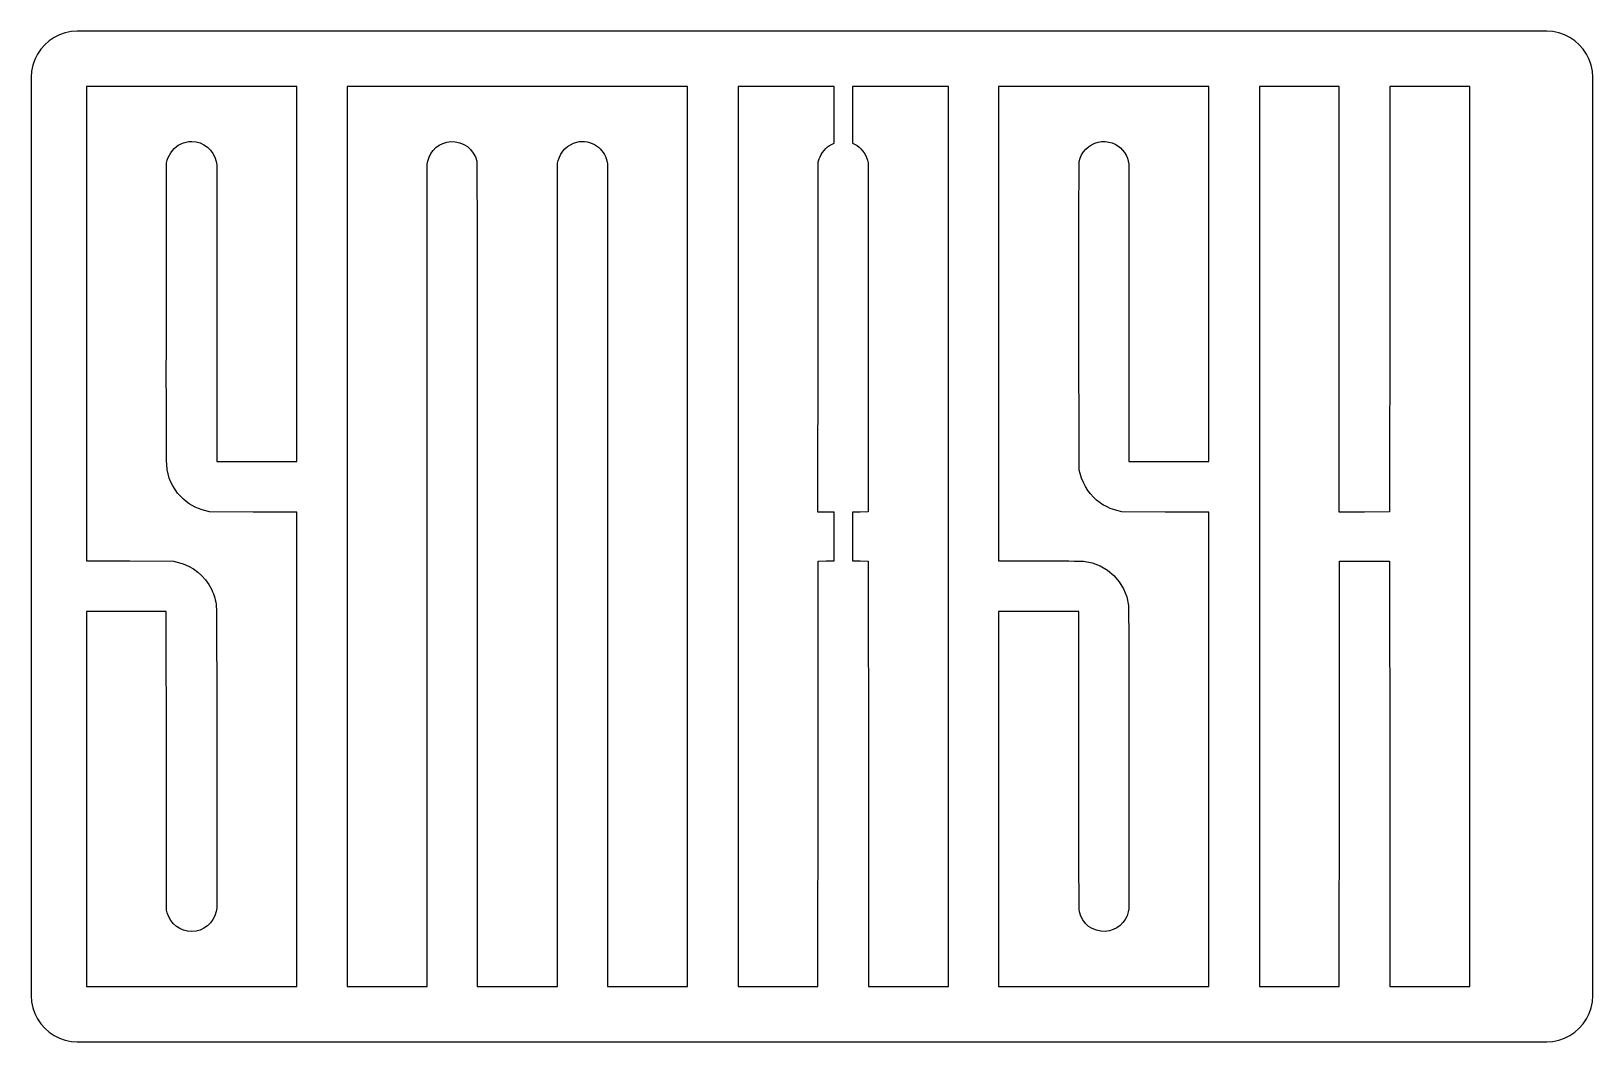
# Model space of a CAD drawing. Header units: millimetres. Extents: x 0 to 85, y 0 to 55.
import ezdxf

# ---------------------------------------------------------------- set-up
doc = ezdxf.new("R2010")
doc.units = ezdxf.units.MM
doc.layers.add('CUT', color=1, linetype='CONTINUOUS')

msp = doc.modelspace()

# ---------------------------------------------------------------- linework, layer by layer
at = {"layer": 'CUT'}
for points in [[(82.5, 0), (82.8263, 0.0214), (83.147, 0.0852), (83.4567, 0.1903), (83.75, 0.3349), (84.0219, 0.5166), (84.2678, 0.7322), (84.4834, 0.9781), (84.6651, 1.25), (84.8097, 1.5433), (84.9148, 1.853), (84.9786, 2.1737), (85, 2.5), (85, 52.5), (84.9786, 52.8263), (84.9148, 53.147), (84.8097, 53.4567), (84.6651, 53.75), (84.4834, 54.0219), (84.2678, 54.2678), (84.0219, 54.4834), (83.75, 54.6651), (83.4567, 54.8097), (83.147, 54.9148), (82.8263, 54.9786), (82.5, 55), (2.5, 55), (2.1737, 54.9786), (1.853, 54.9148), (1.5433, 54.8097), (1.25, 54.6651), (0.9781, 54.4834), (0.7322, 54.2678), (0.5166, 54.0219), (0.3349, 53.75), (0.1903, 53.4567), (0.0852, 53.147), (0.0214, 52.8263), (0, 52.5), (0, 2.5), (0.0214, 2.1737), (0.0852, 1.853), (0.1903, 1.5433), (0.3349, 1.25), (0.5166, 0.9781), (0.7322, 0.7322), (0.9781, 0.5166), (1.25, 0.3349), (1.5433, 0.1903), (1.853, 0.0852), (2.1737, 0.0214), (2.5, 0)], [(3, 39.09), (3, 26.1775), (5.37, 26.1675), (7.7375, 26.1575), (7.95, 26.1075), (8.265, 26.0125), (8.5575, 25.8925), (8.825, 25.745), (9.0725, 25.5675), (9.295, 25.365), (9.495, 25.1375), (9.67, 24.88), (9.8225, 24.5975), (9.875, 24.485), (9.92, 24.375), (9.9575, 24.265), (9.9925, 24.1575), (10.02, 24.0475), (10.0425, 23.935), (10.06, 23.82), (10.075, 23.7), (10.08, 23.5), (10.085, 23.0225), (10.09, 22.285), (10.0925, 21.305), (10.095, 20.105), (10.0975, 18.7025), (10.0975, 17.115), (10.1, 15.3625), (10.1, 7.2625), (10.0625, 7.0875), (9.9925, 6.8625), (9.8875, 6.655), (9.7525, 6.47), (9.5875, 6.31), (9.4, 6.18), (9.195, 6.0825), (8.975, 6.02), (8.745, 6), (8.515, 6.0175), (8.2975, 6.0725), (8.095, 6.1575), (7.91, 6.2775), (7.7475, 6.4225), (7.605, 6.5975), (7.4925, 6.795), (7.4075, 7.015), (7.3625, 7.1625), (7.355, 15.295), (7.35, 23.425), (5.175, 23.425), (3, 23.425), (3, 13.2125), (3, 3), (8.725, 3), (14.45, 3), (14.45, 15.91), (14.45, 28.8225), (12.08, 28.8325), (9.7125, 28.8425), (9.5, 28.8925), (9.2975, 28.95), (9.1075, 29.015), (8.93, 29.0925), (8.76, 29.18), (8.5975, 29.2825), (8.44, 29.4), (8.2875, 29.53), (8.135, 29.68), (7.97, 29.8625), (7.8275, 30.055), (7.7025, 30.2525), (7.6, 30.46), (7.515, 30.68), (7.45, 30.91), (7.4025, 31.155), (7.3725, 31.4125), (7.3675, 31.615), (7.3625, 32.065), (7.36, 32.755), (7.3575, 33.6875), (7.355, 34.86), (7.3525, 36.2675), (7.355, 37.91), (7.355, 39.7875), (7.3625, 47.8375), (7.4075, 47.985), (7.4575, 48.1275), (7.5225, 48.2625), (7.5975, 48.3875), (7.685, 48.5075), (7.7825, 48.6125), (7.89, 48.7075), (8.005, 48.79), (8.125, 48.855), (8.205, 48.8925), (8.2825, 48.9225), (8.3575, 48.9475), (8.4325, 48.9675), (8.505, 48.9825), (8.5825, 48.9925), (8.6625, 48.9975), (8.745, 49), (8.975, 48.98), (9.195, 48.9175), (9.4, 48.82), (9.5875, 48.69), (9.7525, 48.53), (9.8875, 48.345), (9.9925, 48.1375), (10.0625, 47.9125), (10.1, 47.7375), (10.1, 39.655), (10.1, 31.575), (12.275, 31.575), (14.45, 31.575), (14.45, 41.7875), (14.45, 52), (8.725, 52), (3, 52)], [(17.2, 27.5), (17.2, 3), (19.375, 3), (21.55, 3), (21.55, 25.38), (21.55, 47.7625), (21.5875, 47.9325), (21.6525, 48.145), (21.75, 48.34), (21.8775, 48.5175), (22.03, 48.67), (22.2075, 48.7975), (22.4025, 48.895), (22.615, 48.9625), (22.8375, 48.9925), (23.085, 48.985), (23.3225, 48.9325), (23.5425, 48.8425), (23.7425, 48.7175), (23.92, 48.56), (24.065, 48.3725), (24.175, 48.1625), (24.2475, 47.93), (24.255, 47.5975), (24.26, 46.64), (24.265, 45.0175), (24.2675, 42.6875), (24.2725, 39.6025), (24.2725, 35.7225), (24.275, 31.0025), (24.275, 25.4), (24.275, 3), (26.4625, 3), (28.65, 3), (28.65, 25.4075), (28.65, 47.815), (28.6875, 47.9625), (28.7475, 48.1425), (28.8275, 48.31), (28.9325, 48.465), (29.0525, 48.6025), (29.1925, 48.7225), (29.3475, 48.825), (29.5175, 48.9075), (29.7, 48.965), (29.8325, 48.99), (29.97, 49), (30.11, 48.995), (30.2525, 48.975), (30.3925, 48.9425), (30.5275, 48.8975), (30.6525, 48.84), (30.77, 48.77), (30.87, 48.695), (30.965, 48.6075), (31.05, 48.5125), (31.1275, 48.4075), (31.1975, 48.3), (31.255, 48.185), (31.3025, 48.0675), (31.3375, 47.9475), (31.375, 47.7875), (31.375, 25.395), (31.375, 3), (33.55, 3), (35.725, 3), (35.725, 27.5), (35.725, 52), (26.4625, 52), (17.2, 52)], [(38.475, 27.5), (38.475, 3), (40.65, 3), (42.825, 3), (42.83, 14.5825), (42.8375, 26.1625), (43.27, 26.17), (43.7, 26.175), (43.7, 27.5), (43.7, 28.825), (43.2625, 28.825), (42.825, 28.825), (42.83, 38.355), (42.8375, 47.8875), (42.8925, 48.0525), (42.9425, 48.1725), (43.005, 48.2925), (43.08, 48.4075), (43.1625, 48.5175), (43.255, 48.6175), (43.3525, 48.705), (43.455, 48.7825), (43.56, 48.8425), (43.7, 48.91), (43.7, 50.455), (43.7, 52), (41.0875, 52), (38.475, 52)], [(44.7, 50.455), (44.7, 48.9125), (44.845, 48.8375), (44.955, 48.7725), (45.06, 48.6925), (45.1575, 48.5975), (45.25, 48.4925), (45.3325, 48.3775), (45.405, 48.2525), (45.4675, 48.1225), (45.5175, 47.985), (45.5625, 47.8375), (45.5625, 38.3375), (45.5625, 28.8375), (45.13, 28.83), (44.7, 28.825), (44.7, 27.5), (44.7, 26.175), (45.13, 26.17), (45.5625, 26.1625), (45.57, 14.5825), (45.575, 3), (47.75, 3), (49.925, 3), (49.925, 27.5), (49.925, 52), (47.3125, 52), (44.7, 52)], [(52.65, 39.0875), (52.65, 26.175), (54.83, 26.175), (55.2975, 26.175), (55.7325, 26.1725), (56.1275, 26.17), (56.4775, 26.1675), (56.775, 26.165), (57.01, 26.16), (57.1825, 26.155), (57.28, 26.15), (57.745, 26.065), (58.18, 25.9025), (58.5775, 25.675), (58.9275, 25.385), (59.225, 25.04), (59.46, 24.6475), (59.63, 24.2175), (59.725, 23.7525), (59.73, 23.5675), (59.735, 23.12), (59.74, 22.42), (59.7425, 21.4725), (59.745, 20.2875), (59.7475, 18.8725), (59.75, 17.2375), (59.75, 15.3875), (59.75, 7.2375), (59.7125, 7.0675), (59.6475, 6.855), (59.55, 6.66), (59.4225, 6.4825), (59.27, 6.33), (59.0925, 6.2025), (58.8975, 6.105), (58.685, 6.0375), (58.4625, 6.0075), (58.215, 6.015), (57.9775, 6.0675), (57.7575, 6.1575), (57.5575, 6.2825), (57.38, 6.44), (57.235, 6.6275), (57.125, 6.8375), (57.0525, 7.07), (57.045, 7.215), (57.04, 7.585), (57.035, 8.1925), (57.0325, 9.0575), (57.0275, 10.1875), (57.0275, 11.5975), (57.025, 13.3025), (57.025, 15.3125), (57.025, 23.425), (54.8375, 23.425), (52.65, 23.425), (52.65, 13.2125), (52.65, 3), (58.375, 3), (64.1, 3), (64.1, 15.91), (64.1, 28.8225), (61.73, 28.83), (59.3625, 28.84), (59.1, 28.91), (58.9825, 28.9425), (58.86, 28.985), (58.735, 29.0325), (58.61, 29.0875), (58.49, 29.145), (58.375, 29.205), (58.2725, 29.265), (58.185, 29.325), (57.9925, 29.4775), (57.815, 29.6425), (57.655, 29.82), (57.5125, 30.0125), (57.3825, 30.22), (57.2725, 30.44), (57.175, 30.675), (57.0925, 30.925), (57.0375, 31.1125), (57.03, 39.4375), (57.03, 41.5425), (57.0275, 43.31), (57.03, 44.76), (57.03, 45.9125), (57.035, 46.785), (57.0375, 47.3975), (57.045, 47.765), (57.05, 47.9125), (57.1, 48.095), (57.1775, 48.2675), (57.28, 48.43), (57.405, 48.575), (57.5475, 48.705), (57.71, 48.815), (57.8875, 48.9025), (58.075, 48.965), (58.1625, 48.9825), (58.2575, 48.9925), (58.3575, 48.9975), (58.46, 48.995), (58.5625, 48.985), (58.6625, 48.97), (58.755, 48.95), (58.8375, 48.925), (59, 48.8525), (59.15, 48.76), (59.285, 48.6525), (59.4075, 48.53), (59.5125, 48.395), (59.6, 48.25), (59.6675, 48.095), (59.7125, 47.9325), (59.75, 47.7625), (59.75, 39.67), (59.75, 31.575), (61.925, 31.575), (64.1, 31.575), (64.1, 41.7875), (64.1, 52), (58.375, 52), (52.65, 52)], [(66.85, 27.5), (66.85, 3), (69.025, 3), (71.2, 3), (71.205, 14.5825), (71.2125, 26.1625), (72.575, 26.1625), (73.9375, 26.1625), (73.945, 14.58), (73.95, 3), (76.125, 3), (78.3, 3), (78.3, 27.5), (78.3, 52), (76.125, 52), (73.95, 52), (73.945, 40.42), (73.9375, 28.8375), (72.57, 28.83), (71.2, 28.825), (71.2, 40.4125), (71.2, 52), (69.025, 52), (66.85, 52)]]:
    msp.add_lwpolyline(points, close=True, dxfattribs=at)

doc.saveas('drawing.dxf')
